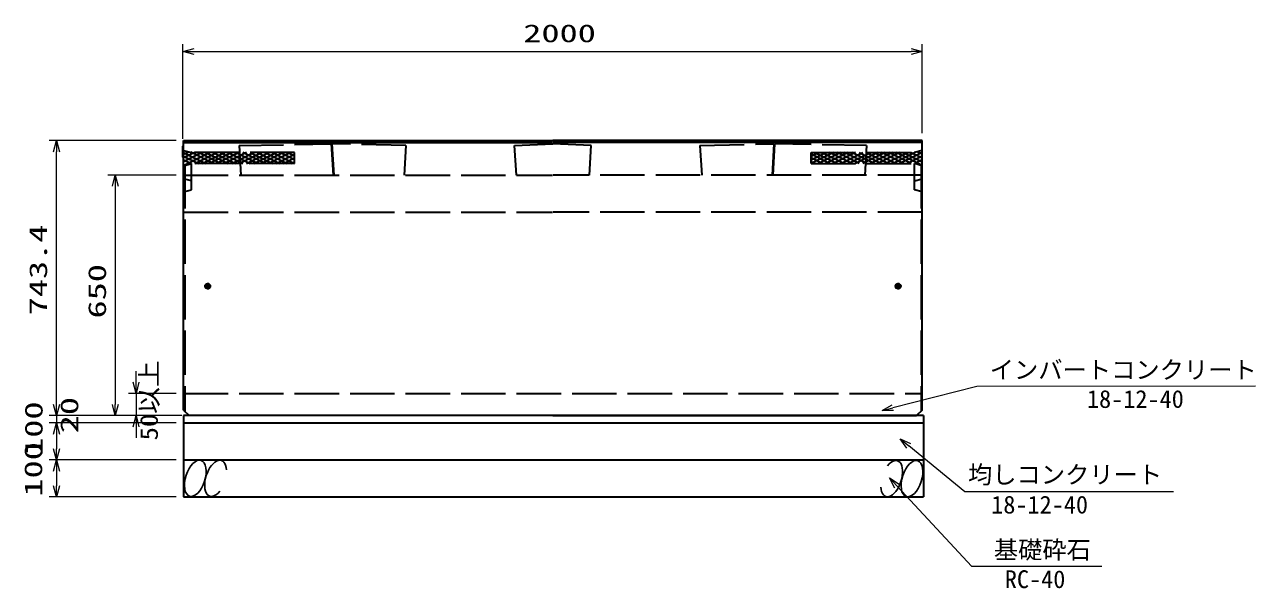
# Model space of a CAD drawing. Units: millimetres on the paper. Extents: x 15 to 1218, y 7 to 859.
# Drawn here: x 737.6 to 904, y 448.4 to 524.6 of the extents above; entities that cross this region are included whole.
import ezdxf
from ezdxf.enums import TextEntityAlignment as Align

# ---------------------------------------------------------------- set-up
doc = ezdxf.new("R2010")
doc.units = ezdxf.units.MM
doc.linetypes.add('DASHED', pattern=[7.5, 6, -1.5])
for name, color, linetype, lineweight in [('D-STR-DIM（寸法）', 7, 'Continuous', 13), ('D-STR-HTXT(均しCON-旗)', 7, 'Continuous', 13), ('D-STR-HTXT(基礎砕石-旗)', 7, 'Continuous', 13), ('D-STR-STRC', 7, 'Continuous', 13), ('D-STR-STRF(グリ)', 7, 'Continuous', 25), ('D-STR（構造物）', 1, 'Continuous', 35)]:
    doc.layers.add(name, color=color, linetype=linetype, lineweight=lineweight)
doc.styles.add('ＭＳ ゴシック', font='')
doc.styles.get('ＭＳ ゴシック').set_extended_font_data('MS Gothic')

# ---------------------------------------------------------------- blocks, each defined once
blk = doc.blocks.new('_Open30')
at = {"color": 7, "linetype": 'Continuous', "lineweight": 13}
for p, q in [((-1, 0.2679), (0, 0)), ((0, 0), (-1, -0.2679)), ((0, 0), (-1, 0))]:
    blk.add_line(p, q, dxfattribs=at)

msp = doc.modelspace()

# ---------------------------------------------------------------- linework, layer by layer
at = {"layer": 'D-STR-DIM（寸法）'}
for p, q in [((758.125, 508.903), (740.927, 508.903)), ((741.927, 473.228), (741.927, 507.403)), ((758.125, 504.228), (748.89, 504.228)), ((749.89, 502.728), (749.89, 473.228)), ((752.686, 476.228), (752.686, 477.728)), ((741.927, 473.228), (741.927, 474.728)), ((758.125, 474.728), (751.686, 474.728)), ((752.686, 474.728), (752.686, 471.728)), ((758.125, 471.728), (740.927, 471.728)), ((758.125, 471.728), (740.927, 471.728)), ((758.125, 470.728), (740.927, 470.728)), ((758.125, 470.728), (740.927, 470.728)), ((741.927, 471.728), (741.927, 470.728)), ((758.875, 471.728), (748.89, 471.728)), ((757.125, 471.728), (751.686, 471.728)), ((741.927, 469.228), (741.927, 467.728)), ((741.927, 469.228), (741.927, 467.228)), ((752.686, 470.228), (752.686, 468.728)), ((758.125, 465.728), (740.927, 465.728)), ((758.125, 465.728), (740.927, 465.728)), ((741.927, 464.228), (741.927, 462.228)), ((758.125, 460.728), (740.927, 460.728))]:
    msp.add_line(p, q, dxfattribs=at)
at = {"layer": 'D-STR-HTXT(均しCON-旗)'}
for points in [[(903.958, 475.699), (866.325, 475.651), (854.962, 472.787)], [(892.882, 461.417), (864.674, 461.417), (857.115, 467.631)]]:
    msp.add_lwpolyline(points, dxfattribs=at)
at = {"layer": 'D-STR-HTXT(基礎砕石-旗)'}
msp.add_lwpolyline([(883.197, 451.338), (865.626, 451.338), (855.535, 462.204)], dxfattribs=at)
at = {"layer": 'D-STR-STRC'}
for p, q in [((759.025, 509.148), (759.025, 521.944)), ((760.525, 520.944), (857.425, 520.944)), ((858.925, 509.903), (858.925, 521.944))]:
    msp.add_line(p, q, dxfattribs=at)
at = {"layer": 'D-STR-STRF(グリ)'}
for centre, major_axis in [((760.7, 463.251), (0.79, 2.421)), ((857.55, 463.204), (-0.79, -2.421))]:
    msp.add_ellipse(centre, major_axis=major_axis, ratio=0.5139, dxfattribs=at)
for centre, start_param, end_param in [((763.441, 463.251), 5.3575563, 10.3750652), ((854.809, 463.204), 2.2159636, 7.2334726)]:
    msp.add_ellipse(centre, major_axis=(0.79, 2.421), ratio=0.5139, start_param=start_param, end_param=end_param, dxfattribs=at)
at = {"layer": 'D-STR（構造物）'}
for p, q in [((759.025, 508.148), (759.125, 508.248)), ((759.025, 506.648), (759.025, 508.148)), ((759.125, 472.478), (759.125, 508.903)), ((759.125, 508.903), (809.025, 508.903)), ((759.125, 508.653), (808.975, 508.653)), ((858.925, 508.903), (809.025, 508.903)), ((858.925, 508.653), (809.075, 508.653)), ((858.925, 472.478), (858.925, 508.903)), ((759.025, 506.648), (759.125, 506.548)), ((761.925, 489.22), (762.825, 489.22)), ((762.375, 489.67), (762.375, 488.77)), ((856.125, 489.22), (855.225, 489.22)), ((855.675, 489.67), (855.675, 488.77)), ((759.125, 472.478), (759.875, 471.728)), ((858.925, 472.478), (858.175, 471.728)), ((859.125, 471.728), (759.125, 471.728)), ((759.125, 471.728), (759.125, 470.728)), ((759.125, 470.728), (859.125, 470.728)), ((759.125, 470.728), (859.125, 470.728)), ((759.125, 470.728), (759.125, 465.728)), ((809.025, 471.728), (759.875, 471.728)), ((809.025, 471.728), (858.175, 471.728)), ((859.125, 471.728), (859.125, 470.728)), ((859.125, 470.728), (859.125, 465.728)), ((759.125, 465.728), (859.125, 465.728)), ((759.125, 465.728), (759.125, 460.728)), ((759.125, 465.728), (859.125, 465.728)), ((859.125, 465.728), (859.125, 460.728)), ((759.125, 460.728), (859.125, 460.728))]:
    msp.add_line(p, q, dxfattribs=at)
at = {"layer": 'D-STR（構造物）', "linetype": 'DASHED'}
for p, q in [((759.124, 507.053), (759.803, 507.392)), ((761.624, 507.303), (759.124, 506.053)), ((760.624, 507.303), (759.124, 506.553)), ((759.124, 505.553), (762.624, 507.303)), ((759.124, 507.303), (762.124, 505.803)), ((759.125, 507.556), (760.175, 507.303)), ((763.124, 505.803), (760.076, 507.327)), ((774.125, 507.303), (760.175, 507.303)), ((760.624, 505.803), (763.624, 507.303)), ((764.124, 505.803), (761.124, 507.303)), ((761.624, 505.803), (764.624, 507.303)), ((762.124, 507.303), (765.124, 505.803)), ((765.624, 507.303), (762.624, 505.803)), ((763.124, 507.303), (766.124, 505.803)), ((766.624, 507.303), (763.624, 505.803)), ((764.124, 507.303), (767.124, 505.803)), ((767.624, 507.303), (764.624, 505.803)), ((765.124, 507.303), (768.124, 505.803)), ((765.624, 505.803), (768.624, 507.303)), ((769.124, 505.803), (766.124, 507.303)), ((766.624, 505.803), (769.624, 507.303)), ((766.625, 508.228), (779.075, 508.478)), ((766.625, 508.228), (766.86, 504.228)), ((770.124, 505.803), (767.124, 507.303)), ((767.624, 505.803), (770.624, 507.303)), ((768.124, 507.303), (771.124, 505.803)), ((768.624, 505.803), (771.624, 507.303)), ((769.124, 507.303), (772.124, 505.803)), ((772.624, 507.303), (769.624, 505.803)), ((770.124, 507.303), (773.124, 505.803)), ((773.624, 507.303), (770.624, 505.803)), ((771.124, 507.303), (774.125, 505.802)), ((774.125, 506.302), (772.124, 507.303)), ((774.125, 506.802), (773.124, 507.303)), ((774.125, 505.803), (774.125, 507.303)), ((779.075, 508.478), (779.325, 504.228)), ((779.15, 508.478), (779.402, 504.228)), ((789.153, 508.228), (779.15, 508.478)), ((789.153, 508.228), (788.902, 504.228)), ((803.85, 508.228), (809.025, 508.478)), ((804.1, 504.228), (803.85, 508.228)), ((814.2, 508.228), (809.025, 508.478)), ((813.95, 504.228), (814.2, 508.228)), ((828.896, 508.228), (838.9, 508.478)), ((828.896, 508.228), (829.148, 504.228)), ((838.9, 508.478), (838.648, 504.228)), ((838.975, 508.478), (838.725, 504.228)), ((851.425, 508.228), (838.975, 508.478)), ((843.925, 505.803), (843.925, 507.303)), ((843.925, 507.303), (857.875, 507.303)), ((846.926, 507.303), (843.925, 505.802)), ((843.925, 506.302), (845.926, 507.303)), ((843.925, 506.802), (844.926, 507.303)), ((844.426, 507.303), (847.426, 505.803)), ((847.926, 507.303), (844.926, 505.803)), ((845.426, 507.303), (848.426, 505.803)), ((848.926, 507.303), (845.926, 505.803)), ((849.426, 505.803), (846.426, 507.303)), ((849.926, 507.303), (846.926, 505.803)), ((850.426, 505.803), (847.426, 507.303)), ((847.926, 505.803), (850.926, 507.303)), ((851.426, 505.803), (848.426, 507.303)), ((848.926, 505.803), (851.926, 507.303)), ((852.426, 505.803), (849.426, 507.303)), ((852.926, 507.303), (849.926, 505.803)), ((850.426, 507.303), (853.426, 505.803)), ((853.926, 507.303), (850.926, 505.803)), ((851.425, 508.228), (851.19, 504.228)), ((851.426, 507.303), (854.426, 505.803)), ((854.926, 507.303), (851.926, 505.803)), ((852.426, 507.303), (855.426, 505.803)), ((855.926, 507.303), (852.926, 505.803)), ((856.426, 505.803), (853.426, 507.303)), ((853.926, 505.803), (856.926, 507.303)), ((857.426, 505.803), (854.426, 507.303)), ((854.926, 505.803), (857.973, 507.327)), ((858.926, 505.553), (855.426, 507.303)), ((858.926, 507.303), (855.926, 505.803)), ((856.426, 507.303), (858.926, 506.053)), ((857.426, 507.303), (858.926, 506.553)), ((858.925, 507.556), (857.875, 507.303)), ((858.926, 507.053), (858.247, 507.392)), ((759.124, 506.803), (761.124, 505.803)), ((759.124, 506.303), (760.124, 505.803)), ((759.125, 505.476), (760.175, 505.803)), ((759.275, 505.728), (759.275, 472.328)), ((774.125, 505.803), (760.174, 505.803)), ((760.175, 502.245), (760.175, 505.803)), ((771.624, 505.803), (774.125, 507.053)), ((772.624, 505.803), (774.125, 506.553)), ((773.624, 505.803), (774.125, 506.053)), ((846.426, 505.803), (843.925, 507.053)), ((845.426, 505.803), (843.925, 506.553)), ((844.426, 505.803), (843.925, 506.053)), ((843.925, 505.803), (857.876, 505.803)), ((858.926, 506.803), (856.926, 505.803)), ((858.925, 505.476), (857.875, 505.803)), ((857.875, 502.245), (857.875, 505.803)), ((858.926, 506.303), (857.926, 505.803)), ((858.775, 505.728), (858.775, 472.328)), ((759.125, 504.228), (808.975, 504.228)), ((858.925, 504.228), (809.075, 504.228)), ((760.175, 503.442), (759.125, 503.711)), ((857.875, 503.442), (858.925, 503.711)), ((759.125, 501.976), (760.175, 502.245)), ((858.925, 501.976), (857.875, 502.245)), ((759.125, 499.228), (808.975, 499.228)), ((858.925, 499.228), (809.075, 499.228)), ((759.125, 474.728), (858.925, 474.728))]:
    msp.add_line(p, q, dxfattribs=at)
at = {"layer": 'D-STR（構造物）'}
for centre, radius in [((762.375, 489.22), 0.35), ((762.375, 489.22), 0.3), ((855.675, 489.22), 0.35), ((855.675, 489.22), 0.3)]:
    msp.add_circle(centre, radius, dxfattribs=at)

# ---------------------------------------------------------------- block references
at = {"layer": 'D-STR-DIM（寸法）', "xscale": 1.5, "yscale": 1.5}
for p, rotation in [((741.927, 508.903), 90), ((749.89, 504.228), 90), ((752.686, 474.728), 270), ((741.927, 471.728), 270), ((741.927, 471.728), 270), ((749.89, 471.728), 270), ((741.927, 470.728), 90), ((741.927, 470.728), 90), ((752.686, 471.728), 90), ((741.927, 465.728), 270), ((741.927, 465.728), 90), ((741.927, 460.728), 270)]:
    msp.add_blockref('_Open30', p, dxfattribs=dict(at, rotation=rotation))
at = {"layer": 'D-STR-HTXT(均しCON-旗)', "xscale": 1.5, "yscale": 1.5}
for p, rotation in [((853.507, 472.42), 194.1476), ((855.956, 468.584), 140.57786)]:
    msp.add_blockref('_Open30', p, dxfattribs=dict(at, rotation=rotation))
at = {"layer": 'D-STR-HTXT(基礎砕石-旗)', "xscale": 1.5, "yscale": 1.5, "rotation": 132.88015}
msp.add_blockref('_Open30', (854.515, 463.303), dxfattribs=at)
at = {"layer": 'D-STR-STRC', "xscale": 1.5, "yscale": 1.5, "rotation": 180}
msp.add_blockref('_Open30', (759.025, 520.944), dxfattribs=at)
at = {"layer": 'D-STR-STRC', "xscale": 1.5, "yscale": 1.5}
msp.add_blockref('_Open30', (858.925, 520.944), dxfattribs=at)

# ---------------------------------------------------------------- texts
at = {"layer": 'D-STR-DIM（寸法）', "style": 'ＭＳ ゴシック'}
for s, width, p in [('743.4', 1.5, (741.39, 485.281)), ('650', 1.5, (749.352, 484.853)), ('50以上', 1.1, (756.362, 468.371)), ('100', 1.5, (740.781, 466.281)), ('20', 1.5, (745.599, 469.34)), ('100', 1.5, (740.728, 460.778))]:
    msp.add_text(s, height=2.405, rotation=90, dxfattribs=dict(at, width=width)).set_placement(p, align=Align.BOTTOM_LEFT)
at = {"layer": 'D-STR-HTXT(均しCON-旗)', "style": 'ＭＳ ゴシック'}
for s, p in [('インバートコンクリート', (868.055, 475.995)), ('18-12-40', (881.197, 472.048)), ('均しコンクリート', (865.121, 461.828)), ('18-12-40', (868.255, 457.767))]:
    msp.add_text(s, height=2.405, dxfattribs=at).set_placement(p, align=Align.BOTTOM_LEFT)
at = {"layer": 'D-STR-HTXT(基礎砕石-旗)', "style": 'ＭＳ ゴシック'}
for s, p in [('基礎砕石', (868.609, 451.672)), ('RC-40', (870.097, 447.687))]:
    msp.add_text(s, height=2.405, dxfattribs=at).set_placement(p, align=Align.BOTTOM_LEFT)
at = {"layer": 'D-STR-STRC', "style": 'ＭＳ ゴシック', "width": 1.5}
msp.add_text('2000', height=2.405, dxfattribs=at).set_placement((805.017, 521.481), align=Align.BOTTOM_LEFT)

doc.saveas('drawing.dxf')
